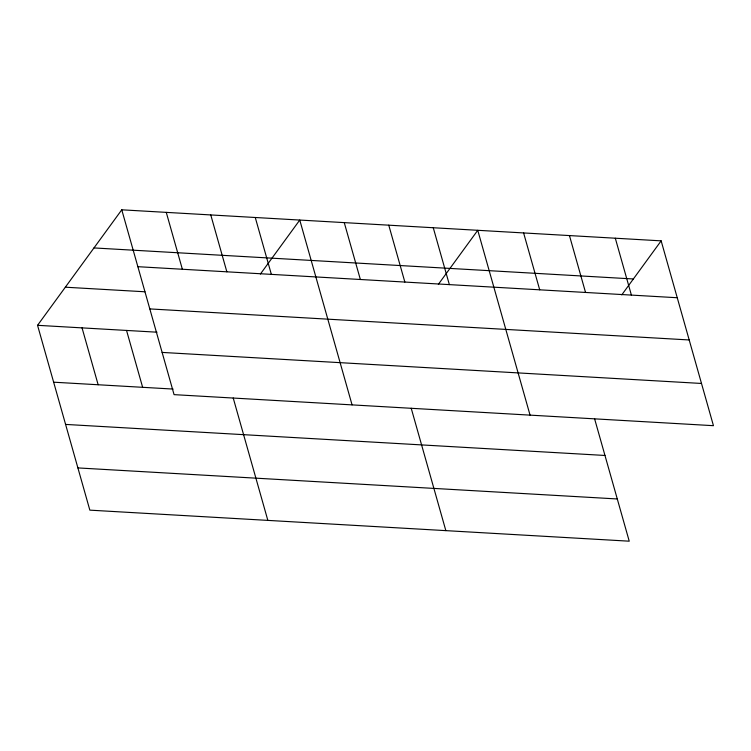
<?xml version="1.0" encoding="UTF-8"?>
<svg xmlns="http://www.w3.org/2000/svg" width="751" height="751" viewBox="0 0 751 751"><rect width="100%" height="100%" fill="white"/><g stroke="black" fill="none" stroke-linecap="round" stroke-linejoin="round"><path stroke-width="1.13" d="M594.595 418.795L629.235 541.189L89.848 510.145L37.55 325.314L121.765 209.811L661.152 240.855L713.45 425.686L174.072 394.641L121.765 209.811M260.381 274.068L299.762 220.062L352.069 404.883M438.377 284.31L477.758 230.304L530.056 415.125M621.772 294.871L661.152 240.855M93.978 247.933L633.356 278.968M137.865 266.689L677.242 297.734M65.346 287.201L144.971 291.782M149.815 308.914L689.193 339.959M37.55 325.314L156.997 332.195M162.122 352.416L701.5 383.461M53.64 382.193L173.087 389.065M65.59 424.418L604.977 455.463M77.907 467.92L617.284 498.964M615.304 238.217L631.394 295.096M569.455 235.579L585.545 292.458M523.607 232.941L539.706 289.82M433.261 227.741L449.351 284.62M388.765 225.178L404.855 282.057M411.21 408.234L445.841 530.628M344.258 222.615L360.358 279.494M255.265 217.499L271.355 274.378M210.768 214.936L226.858 271.815M233.214 397.992L267.844 520.387M166.271 212.373L182.362 269.252M126.544 330.44L142.643 387.319M82.047 327.877L98.146 384.756"/></g></svg>
